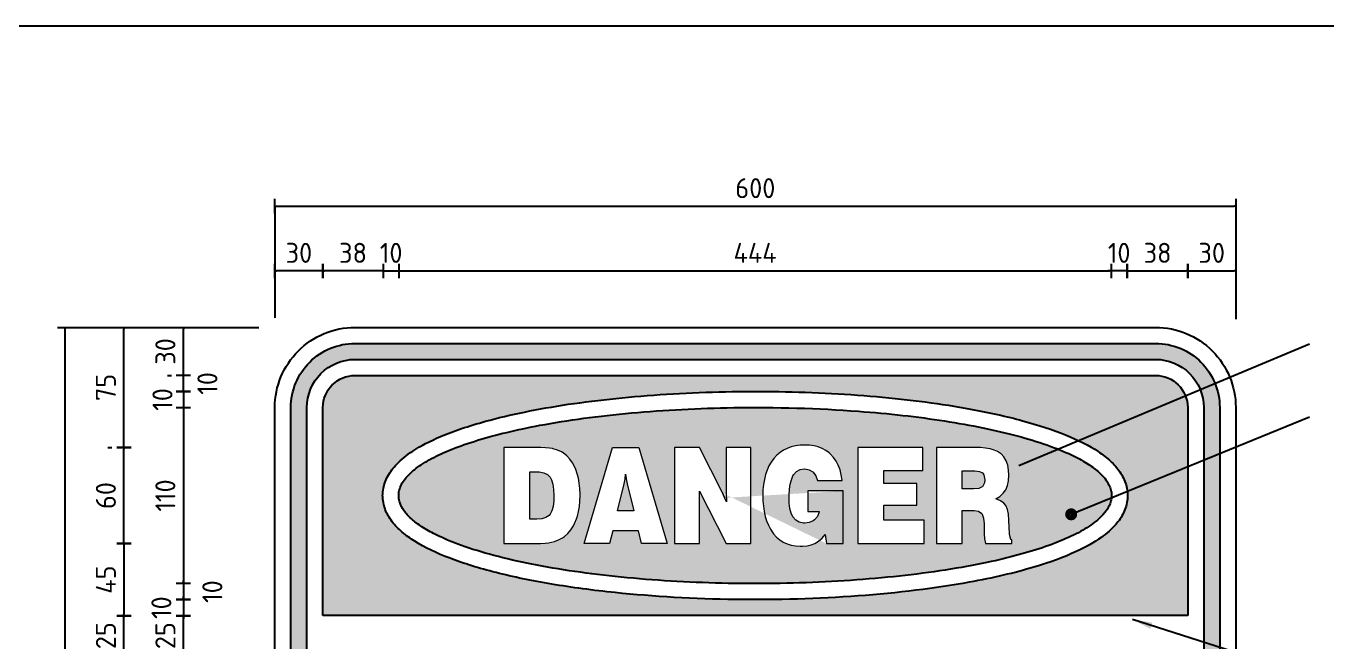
# Model space of a CAD drawing. Extents: x 0 to 1002, y -1330 to 297.
# Drawn here: x 103 to 265.5, y 215.6 to 292.5 of the extents above; entities that cross this region are included whole.
import ezdxf
from ezdxf.enums import TextEntityAlignment as Align

# ---------------------------------------------------------------- set-up
doc = ezdxf.new("R2010")
doc.units = 0
doc.header["$LTSCALE"] = 12
doc.header["$MEASUREMENT"] = 0
doc.header["$PDSIZE"] = 4
doc.layers.get('0').update_dxf_attribs({"linetype": 'CONTINUOUS'})
doc.layers.get('DEFPOINTS').update_dxf_attribs({"linetype": 'CONTINUOUS'})
for name, color, linetype in [('L25', 1, 'CONTINUOUS'), ('L35', 3, 'CONTINUOUS'), ('RED', 10, 'CONTINUOUS'), ('T25', 1, 'CONTINUOUS'), ('TBLK18', 4, 'CONTINUOUS'), ('TBLK25', 1, 'CONTINUOUS'), ('TBLK35', 3, 'CONTINUOUS'), ('TBLK50', 7, 'CONTINUOUS')]:
    doc.layers.add(name, color=color, linetype=linetype)
doc.styles.add('ISO', font='iso3098b.shx')
doc.dimstyles.new('SIGNSDIM', dxfattribs={"dimtxt": 2.5, "dimasz": 0.2, "dimexe": 1.5, "dimexo": 2, "dimgap": 1, "dimtad": 1, "dimdec": 4, "dimlfac": 5, "dimrnd": 1, "dimdsep": 46, "dimtxsty": 'ISO', "dimblk": 'SGNDIM', "dimcen": 2.5, "dimse2": 1, "dimadec": 0, "dimazin": 0, "dimtfac": 1, "dimtdec": 4, "dimtix": 1, "dimtmove": 0, "dimatfit": 3, "dimldrblk": 'SGNDIM', "dimfxl": 1, "dimtolj": 1, "dimtzin": 0, "dimarcsym": 0})

# ---------------------------------------------------------------- blocks, each defined once
blk = doc.blocks.new('SGNDIM')
for p, q in [((0, 0), (-1, 0)), ((0, 4.5), (0, -4.5))]:
    blk.add_line(p, q)
blk = doc.blocks.new('*D9')
at = {"layer": 'DEFPOINTS', "color": 0}
for p in [(232.19, 219.55), (254.12, 219.55), (254.12, 130.18)]:
    blk.add_point(p, dxfattribs=at)
at = {"layer": 'T25', "color": 0, "lineweight": -2}
blk.add_line((232.39, 130.18), (253.92, 130.18), dxfattribs=at)
at = {"layer": 'T25', "color": 0, "lineweight": -2, "xscale": 0.2, "yscale": 0.2, "zscale": 0.2, "rotation": 180}
blk.add_blockref('SGNDIM', (232.19, 130.18), dxfattribs=at)
at = {"layer": 'T25', "color": 0, "lineweight": -2, "xscale": 0.2, "yscale": 0.2, "zscale": 0.2}
blk.add_blockref('SGNDIM', (254.12, 130.18), dxfattribs=at)
at = {"layer": 'T25', "color": 0, "insert": (243.15, 132.43), "char_height": 2.5, "attachment_point": 5, "style": 'ISO'}
blk.add_mtext('\\A1;{\\Fiso|c0;110}', dxfattribs=at)
blk = doc.blocks.new('*D8')
at = {"layer": 'DEFPOINTS', "color": 0}
for p in [(134.12, 219.67), (156.08, 219.67), (156.08, 130.18)]:
    blk.add_point(p, dxfattribs=at)
at = {"layer": 'T25', "color": 0, "lineweight": -2}
blk.add_line((134.32, 130.18), (155.88, 130.18), dxfattribs=at)
at = {"layer": 'T25', "color": 0, "lineweight": -2, "xscale": 0.2, "yscale": 0.2, "zscale": 0.2, "rotation": 180}
blk.add_blockref('SGNDIM', (134.12, 130.18), dxfattribs=at)
at = {"layer": 'T25', "color": 0, "lineweight": -2, "xscale": 0.2, "yscale": 0.2, "zscale": 0.2}
blk.add_blockref('SGNDIM', (156.08, 130.18), dxfattribs=at)
at = {"layer": 'T25', "color": 0, "insert": (145.1, 132.43), "char_height": 2.5, "attachment_point": 5, "style": 'ISO'}
blk.add_mtext('\\A1;{\\Fiso|c0;110}', dxfattribs=at)
blk = doc.blocks.new('*D5')
at = {"layer": 'DEFPOINTS', "color": 0}
for p in [(179.87, 254.86), (107.87, 164.86), (179.87, 164.86)]:
    blk.add_point(p, dxfattribs=at)
at = {"layer": 'T25', "color": 0, "lineweight": -2}
blk.add_line((107.87, 254.66), (107.87, 165.06), dxfattribs=at)
at = {"layer": 'T25', "color": 0, "lineweight": -2, "xscale": 0.2, "yscale": 0.2, "zscale": 0.2}
for p, rotation in [((107.87, 254.86), 90), ((107.87, 164.86), 270)]:
    blk.add_blockref('SGNDIM', p, dxfattribs=dict(at, rotation=rotation))
at = {"layer": 'T25', "color": 0, "insert": (105.62, 209.86), "char_height": 2.5, "attachment_point": 5, "rotation": 90, "style": 'ISO'}
blk.add_mtext('\\A1;450', dxfattribs=at)
blk = doc.blocks.new('*D10')
at = {"layer": 'DEFPOINTS', "color": 0}
for p in [(254.12, 270), (134.12, 244), (254.12, 244)]:
    blk.add_point(p, dxfattribs=at)
at = {"layer": 'T25', "color": 0, "lineweight": -2}
blk.add_line((134.32, 270), (253.92, 270), dxfattribs=at)
at = {"layer": 'T25', "color": 0, "lineweight": -2, "xscale": 0.2, "yscale": 0.2, "zscale": 0.2, "rotation": 180}
blk.add_blockref('SGNDIM', (134.12, 270), dxfattribs=at)
at = {"layer": 'T25', "color": 0, "lineweight": -2, "xscale": 0.2, "yscale": 0.2, "zscale": 0.2}
blk.add_blockref('SGNDIM', (254.12, 270), dxfattribs=at)
at = {"layer": 'T25', "color": 0, "insert": (194.12, 272.25), "char_height": 2.5, "attachment_point": 5, "style": 'ISO'}
blk.add_mtext('\\A1;600', dxfattribs=at)
blk = doc.blocks.new('*D11')
at = {"layer": 'DEFPOINTS', "color": 0}
for p in [(131.75, 244.87), (122.69, 222.86), (131.75, 222.86)]:
    blk.add_point(p, dxfattribs=at)
at = {"layer": 'L25', "color": 0, "lineweight": -2}
blk.add_line((122.69, 244.67), (122.69, 223.06), dxfattribs=at)
at = {"layer": 'L25', "color": 0, "lineweight": -2, "xscale": 0.2, "yscale": 0.2, "zscale": 0.2}
for p, rotation in [((122.69, 244.87), 90), ((122.69, 222.86), 270)]:
    blk.add_blockref('SGNDIM', p, dxfattribs=dict(at, rotation=rotation))
at = {"layer": 'L25', "color": 0, "insert": (120.44, 233.87), "char_height": 2.5, "attachment_point": 5, "rotation": 90, "style": 'ISO'}
blk.add_mtext('\\A1;110', dxfattribs=at)
blk = doc.blocks.new('*D14')
at = {"layer": 'DEFPOINTS', "color": 0}
for p in [(115.26, 218.86), (142.32, 218.86), (142.32, 213.86)]:
    blk.add_point(p, dxfattribs=at)
at = {"layer": 'L25', "color": 0, "lineweight": -2}
blk.add_line((115.26, 214.06), (115.26, 218.66), dxfattribs=at)
at = {"layer": 'L25', "color": 0, "lineweight": -2, "xscale": 0.2, "yscale": 0.2, "zscale": 0.2}
for p, rotation in [((115.26, 218.86), 90), ((115.26, 213.86), 270)]:
    blk.add_blockref('SGNDIM', p, dxfattribs=dict(at, rotation=rotation))
at = {"layer": 'L25', "color": 0, "insert": (113.01, 216.36), "char_height": 2.5, "attachment_point": 5, "rotation": 90, "style": 'ISO'}
blk.add_mtext('\\A1;25', dxfattribs=at)
blk = doc.blocks.new('*D15')
at = {"layer": 'DEFPOINTS', "color": 0}
for p in [(115.26, 239.86), (152.11, 239.86), (147.18, 227.86)]:
    blk.add_point(p, dxfattribs=at)
at = {"layer": 'L25', "color": 0, "lineweight": -2}
blk.add_line((115.26, 228.06), (115.26, 239.66), dxfattribs=at)
at = {"layer": 'L25', "color": 0, "lineweight": -2, "xscale": 0.2, "yscale": 0.2, "zscale": 0.2}
for p, rotation in [((115.26, 239.86), 90), ((115.26, 227.86), 270)]:
    blk.add_blockref('SGNDIM', p, dxfattribs=dict(at, rotation=rotation))
at = {"layer": 'L25', "color": 0, "insert": (113.01, 233.86), "char_height": 2.5, "attachment_point": 5, "rotation": 90, "style": 'ISO'}
blk.add_mtext('\\A1;60', dxfattribs=at)
blk = doc.blocks.new('*D16')
at = {"layer": 'DEFPOINTS', "color": 0}
for p in [(115.26, 254.86), (115.26, 254.86), (115.26, 239.86)]:
    blk.add_point(p, dxfattribs=at)
at = {"layer": 'L25', "color": 0, "lineweight": -2}
for p, q in [((115.26, 240.06), (115.26, 254.66)), ((113.26, 239.86), (113.76, 239.86))]:
    blk.add_line(p, q, dxfattribs=at)
at = {"layer": 'L25', "color": 0, "lineweight": -2, "xscale": 0.2, "yscale": 0.2, "zscale": 0.2}
for p, rotation in [((115.26, 254.86), 90), ((115.26, 239.86), 270)]:
    blk.add_blockref('SGNDIM', p, dxfattribs=dict(at, rotation=rotation))
at = {"layer": 'L25', "color": 0, "insert": (113.01, 247.36), "char_height": 2.5, "attachment_point": 5, "rotation": 90, "style": 'ISO'}
blk.add_mtext('\\A1;75', dxfattribs=at)
blk = doc.blocks.new('*D17')
at = {"layer": 'DEFPOINTS', "color": 0}
for p in [(152.11, 227.86), (115.26, 218.86), (152.11, 218.86)]:
    blk.add_point(p, dxfattribs=at)
at = {"layer": 'L25', "color": 0, "lineweight": -2}
blk.add_line((115.26, 227.66), (115.26, 219.06), dxfattribs=at)
at = {"layer": 'L25', "color": 0, "lineweight": -2, "xscale": 0.2, "yscale": 0.2, "zscale": 0.2}
for p, rotation in [((115.26, 227.86), 90), ((115.26, 218.86), 270)]:
    blk.add_blockref('SGNDIM', p, dxfattribs=dict(at, rotation=rotation))
at = {"layer": 'L25', "color": 0, "insert": (113.01, 223.36), "char_height": 2.5, "attachment_point": 5, "rotation": 90, "style": 'ISO'}
blk.add_mtext('\\A1;45', dxfattribs=at)
blk = doc.blocks.new('*D18')
at = {"layer": 'DEFPOINTS', "color": 0}
for p in [(149.65, 261.92), (147.63, 233.16), (149.65, 233.25)]:
    blk.add_point(p, dxfattribs=at)
at = {"layer": 'L25', "color": 0, "lineweight": -2}
for p, q in [((147.43, 261.92), (147.23, 261.92)), ((147.63, 261.92), (149.65, 261.92)), ((149.85, 261.92), (150.05, 261.92))]:
    blk.add_line(p, q, dxfattribs=at)
at = {"layer": 'L25', "color": 0, "lineweight": -2, "xscale": 0.2, "yscale": 0.2, "zscale": 0.2}
blk.add_blockref('SGNDIM', (147.63, 261.92), dxfattribs=at)
at = {"layer": 'L25', "color": 0, "lineweight": -2, "xscale": 0.2, "yscale": 0.2, "zscale": 0.2, "rotation": 180}
blk.add_blockref('SGNDIM', (149.65, 261.92), dxfattribs=at)
at = {"layer": 'L25', "color": 0, "insert": (148.64, 264.17), "char_height": 2.5, "attachment_point": 5, "style": 'ISO'}
blk.add_mtext('\\A1;10', dxfattribs=at)
blk = doc.blocks.new('*D19')
at = {"layer": 'DEFPOINTS', "color": 0}
for p in [(238.54, 261.92), (238.54, 233.25), (240.57, 233.25)]:
    blk.add_point(p, dxfattribs=at)
at = {"layer": 'L25', "color": 0, "lineweight": -2}
for p, q in [((238.34, 261.92), (238.14, 261.92)), ((240.57, 261.92), (238.54, 261.92)), ((240.77, 261.92), (240.97, 261.92))]:
    blk.add_line(p, q, dxfattribs=at)
at = {"layer": 'L25', "color": 0, "lineweight": -2, "xscale": 0.2, "yscale": 0.2, "zscale": 0.2}
blk.add_blockref('SGNDIM', (238.54, 261.92), dxfattribs=at)
at = {"layer": 'L25', "color": 0, "lineweight": -2, "xscale": 0.2, "yscale": 0.2, "zscale": 0.2, "rotation": 180}
blk.add_blockref('SGNDIM', (240.57, 261.92), dxfattribs=at)
at = {"layer": 'L25', "color": 0, "insert": (239.56, 264.17), "char_height": 2.5, "attachment_point": 5, "style": 'ISO'}
blk.add_mtext('\\A1;10', dxfattribs=at)
blk = doc.blocks.new('*D20')
at = {"layer": 'DEFPOINTS', "color": 0}
for p in [(238.54, 261.92), (149.65, 233.25), (238.54, 233.25)]:
    blk.add_point(p, dxfattribs=at)
at = {"layer": 'L25', "color": 0, "lineweight": -2}
blk.add_line((149.85, 261.92), (238.34, 261.92), dxfattribs=at)
at = {"layer": 'L25', "color": 0, "lineweight": -2, "xscale": 0.2, "yscale": 0.2, "zscale": 0.2, "rotation": 180}
blk.add_blockref('SGNDIM', (149.65, 261.92), dxfattribs=at)
at = {"layer": 'L25', "color": 0, "lineweight": -2, "xscale": 0.2, "yscale": 0.2, "zscale": 0.2}
blk.add_blockref('SGNDIM', (238.54, 261.92), dxfattribs=at)
at = {"layer": 'L25', "color": 0, "insert": (194.09, 264.17), "char_height": 2.5, "attachment_point": 5, "style": 'ISO'}
blk.add_mtext('\\A1;444', dxfattribs=at)
blk = doc.blocks.new('A25')
at = {"color": 1, "linetype": 'ByBlock'}
blk.add_solid([(2.5, 0.42), (2.5, -0.42), (0, 0)], dxfattribs=at)
blk = doc.blocks.new('*D24')
at = {"layer": 'DEFPOINTS', "color": 0}
for p in [(122.69, 254.86), (122.69, 254.86), (122.69, 248.86)]:
    blk.add_point(p, dxfattribs=at)
at = {"layer": 'L25', "color": 0, "lineweight": -2}
for p, q in [((122.69, 249.06), (122.69, 254.66)), ((120.69, 248.86), (121.19, 248.86))]:
    blk.add_line(p, q, dxfattribs=at)
at = {"layer": 'L25', "color": 0, "lineweight": -2, "xscale": 0.2, "yscale": 0.2, "zscale": 0.2}
for p, rotation in [((122.69, 254.86), 90), ((122.69, 248.86), 270)]:
    blk.add_blockref('SGNDIM', p, dxfattribs=dict(at, rotation=rotation))
at = {"layer": 'L25', "color": 0, "insert": (120.44, 251.86), "char_height": 2.5, "attachment_point": 5, "rotation": 90, "style": 'ISO'}
blk.add_mtext('\\A1;30', dxfattribs=at)
blk = doc.blocks.new('*D25')
at = {"layer": 'DEFPOINTS', "color": 0}
for p in [(248.12, 261.92), (240.61, 233.86), (248.12, 233.86)]:
    blk.add_point(p, dxfattribs=at)
at = {"layer": 'L25', "color": 0, "lineweight": -2}
blk.add_line((240.81, 261.92), (247.92, 261.92), dxfattribs=at)
at = {"layer": 'L25', "color": 0, "lineweight": -2, "xscale": 0.2, "yscale": 0.2, "zscale": 0.2, "rotation": 180}
blk.add_blockref('SGNDIM', (240.61, 261.92), dxfattribs=at)
at = {"layer": 'L25', "color": 0, "lineweight": -2, "xscale": 0.2, "yscale": 0.2, "zscale": 0.2}
blk.add_blockref('SGNDIM', (248.12, 261.92), dxfattribs=at)
at = {"layer": 'L25', "color": 0, "insert": (244.36, 264.17), "char_height": 2.5, "attachment_point": 5, "style": 'ISO'}
blk.add_mtext('\\A1;38', dxfattribs=at)
blk = doc.blocks.new('*D26')
at = {"layer": 'DEFPOINTS', "color": 0}
for p in [(248.12, 261.92), (254.12, 261.92), (254.12, 261.92)]:
    blk.add_point(p, dxfattribs=at)
at = {"layer": 'L25', "color": 0, "lineweight": -2}
blk.add_line((248.32, 261.92), (253.92, 261.92), dxfattribs=at)
at = {"layer": 'L25', "color": 0, "lineweight": -2, "xscale": 0.2, "yscale": 0.2, "zscale": 0.2, "rotation": 180}
blk.add_blockref('SGNDIM', (248.12, 261.92), dxfattribs=at)
at = {"layer": 'L25', "color": 0, "lineweight": -2, "xscale": 0.2, "yscale": 0.2, "zscale": 0.2}
blk.add_blockref('SGNDIM', (254.12, 261.92), dxfattribs=at)
at = {"layer": 'L25', "color": 0, "insert": (251.12, 264.17), "char_height": 2.5, "attachment_point": 5, "style": 'ISO'}
blk.add_mtext('\\A1;30', dxfattribs=at)
blk = doc.blocks.new('*D27')
at = {"layer": 'DEFPOINTS', "color": 0}
for p in [(140.12, 261.92), (140.12, 261.92), (147.63, 261.92)]:
    blk.add_point(p, dxfattribs=at)
at = {"layer": 'L25', "color": 0, "lineweight": -2}
blk.add_line((147.43, 261.92), (140.32, 261.92), dxfattribs=at)
at = {"layer": 'L25', "color": 0, "lineweight": -2, "xscale": 0.2, "yscale": 0.2, "zscale": 0.2, "rotation": 180}
blk.add_blockref('SGNDIM', (140.12, 261.92), dxfattribs=at)
at = {"layer": 'L25', "color": 0, "lineweight": -2, "xscale": 0.2, "yscale": 0.2, "zscale": 0.2}
blk.add_blockref('SGNDIM', (147.63, 261.92), dxfattribs=at)
at = {"layer": 'L25', "color": 0, "insert": (143.88, 264.17), "char_height": 2.5, "attachment_point": 5, "style": 'ISO'}
blk.add_mtext('\\A1;38', dxfattribs=at)
blk = doc.blocks.new('*D28')
at = {"layer": 'DEFPOINTS', "color": 0}
for p in [(134.12, 261.92), (134.12, 261.92), (140.12, 261.92)]:
    blk.add_point(p, dxfattribs=at)
at = {"layer": 'L25', "color": 0, "lineweight": -2}
blk.add_line((139.92, 261.92), (134.32, 261.92), dxfattribs=at)
at = {"layer": 'L25', "color": 0, "lineweight": -2, "xscale": 0.2, "yscale": 0.2, "zscale": 0.2, "rotation": 180}
blk.add_blockref('SGNDIM', (134.12, 261.92), dxfattribs=at)
at = {"layer": 'L25', "color": 0, "lineweight": -2, "xscale": 0.2, "yscale": 0.2, "zscale": 0.2}
blk.add_blockref('SGNDIM', (140.12, 261.92), dxfattribs=at)
at = {"layer": 'L25', "color": 0, "insert": (137.12, 264.17), "char_height": 2.5, "attachment_point": 5, "style": 'ISO'}
blk.add_mtext('\\A1;30', dxfattribs=at)
blk = doc.blocks.new('*D62')
at = {"layer": 'DEFPOINTS', "color": 0}
for p in [(122.69, 218.86), (149.76, 218.86), (149.76, 213.86)]:
    blk.add_point(p, dxfattribs=at)
at = {"layer": 'L25', "color": 0, "lineweight": -2}
blk.add_line((122.69, 214.06), (122.69, 218.66), dxfattribs=at)
at = {"layer": 'L25', "color": 0, "lineweight": -2, "xscale": 0.2, "yscale": 0.2, "zscale": 0.2}
for p, rotation in [((122.69, 218.86), 90), ((122.69, 213.86), 270)]:
    blk.add_blockref('SGNDIM', p, dxfattribs=dict(at, rotation=rotation))
at = {"layer": 'L25', "color": 0, "insert": (120.44, 216.36), "char_height": 2.5, "attachment_point": 5, "rotation": 90, "style": 'ISO'}
blk.add_mtext('\\A1;25', dxfattribs=at)
blk = doc.blocks.new('*D69')
at = {"layer": 'DEFPOINTS', "color": 0}
for p in [(232.19, 227.29), (254.12, 227.29), (254.12, 137.91)]:
    blk.add_point(p, dxfattribs=at)
at = {"layer": 'T25', "color": 0, "lineweight": -2}
blk.add_line((232.39, 137.91), (253.92, 137.91), dxfattribs=at)
at = {"layer": 'T25', "color": 0, "lineweight": -2, "xscale": 0.2, "yscale": 0.2, "zscale": 0.2, "rotation": 180}
blk.add_blockref('SGNDIM', (232.19, 137.91), dxfattribs=at)
at = {"layer": 'T25', "color": 0, "lineweight": -2, "xscale": 0.2, "yscale": 0.2, "zscale": 0.2}
blk.add_blockref('SGNDIM', (254.12, 137.91), dxfattribs=at)
at = {"layer": 'T25', "color": 0, "insert": (243.15, 140.17), "char_height": 2.5, "attachment_point": 5, "style": 'ISO'}
blk.add_mtext('\\A1;{\\Fiso|c0;110}', dxfattribs=at)
blk = doc.blocks.new('A3BBLK')
at = {"layer": 'TBLK50'}
blk.add_line((415.5, 292.5), (13, 292.5), dxfattribs=at)
blk = doc.blocks.new('title block')
blk.add_blockref('A3BBLK', (0, 0))
at = {"layer": 'TBLK18', "style": 'ISO'}
blk.add_attdef('MR_DIRECTORATE', text='', height=1.5, dxfattribs=at).set_placement((381.5, 67.12), align=Align.CENTER)
for tag, p in [('STREET_NAME', (355.51, 61.1)), ('SUBURB_POSTCODE', (388.49, 61.1)), ('TELEPHONE_NO.', (368.31, 58.84)), ('FAX_NO.', (393.56, 58.84))]:
    blk.add_attdef(tag, p, '', height=1.5, dxfattribs=at)
at = {"layer": 'TBLK25', "style": 'ISO'}
for tag, height, p in [('MR_BRANCH', 2, (381.5, 64.2)), ('ROAD_SECTION', 1.75, (384.5, 29.16)), ('SLK', 1.75, (384.5, 26.11)), ('CHAINAGE', 1.75, (384.5, 19.21))]:
    blk.add_attdef(tag, text='', height=height, dxfattribs=at).set_placement(p, align=Align.CENTER)
for tag, p, height in [('FILE_NUMBER', (371.77, 53.24), 2.5), ('DESIGNED_/_DRAWN', (371.77, 48.49), 2), ('VERIFIED', (371.77, 43.49), 2), ('APPROVED', (371.77, 38.49), 2), ('LOCAL_AUTHORITY', (370.48, 16.73), 1.25)]:
    blk.add_attdef(tag, p, '', height=height, dxfattribs=at)
at = {"layer": 'TBLK35', "style": 'ISO', "width": 0.9}
for tag, p in [('ROAD_PROJECT&NUMBER', (384.5, 32.23)), ('DRAWING_DESCRIPTION', (384.5, 22.29))]:
    blk.add_attdef(tag, text='', height=2.5, dxfattribs=at).set_placement(p, align=Align.CENTER)
at = {"layer": 'TBLK50', "style": 'ISO'}
blk.add_attdef('DRG_NUMBER', (356.8, 6.02), '', height=5, dxfattribs=at)

msp = doc.modelspace()

# ---------------------------------------------------------------- hatches: boundary and pattern name
at = {"layer": 'L25'}
h = msp.add_hatch(color=256, dxfattribs=at)
edge = h.paths.add_edge_path()
edge.add_line((144.119339, 252.862296), (244.119339, 252.862296))
edge.add_arc((244.119339, 244.862296), 8, 0, 90, ccw=False)
edge.add_line((252.119339, 244.862296), (252.119339, 174.862296))
edge.add_arc((244.119339, 174.862296), 8, 270, 360, ccw=False)
edge.add_line((244.119339, 166.862296), (144.119339, 166.862296))
edge.add_arc((144.119339, 174.862296), 8, 180, 270, ccw=False)
edge.add_line((136.119339, 174.862296), (136.119339, 244.862296))
edge.add_arc((144.119339, 244.862296), 8, 90, 180, ccw=False)
edge = h.paths.add_edge_path(flags=16)
edge.add_line((144.119339, 250.862296), (244.119339, 250.862296))
edge.add_arc((244.119339, 244.862296), 6, 0, 90, ccw=False)
edge.add_line((250.119339, 244.862296), (250.119339, 174.862296))
edge.add_arc((244.119339, 174.862296), 6, 270, 360, ccw=False)
edge.add_line((244.119339, 168.862296), (144.119339, 168.862296))
edge.add_arc((144.119339, 174.862296), 6, 180, 270, ccw=False)
edge.add_line((138.119339, 174.862296), (138.119339, 244.862296))
edge.add_arc((144.119339, 244.862296), 6, 90, 180, ccw=False)
h = msp.add_hatch(color=256, dxfattribs=at)
edge = h.paths.add_edge_path(flags=16)
edge.add_spline(control_points=[(147.578689, 233.862296), (147.578689, 233.26687), (147.694927, 232.67433), (148.112279, 231.57519), (148.409616, 231.067582), (149.126454, 230.13196), (149.546392, 229.701924), (150.491244, 228.891999), (151.016859, 228.511893), (152.826118, 227.373483), (154.295608, 226.672351), (157.693123, 225.373498), (159.621118, 224.778211), (163.882126, 223.699776), (166.21475, 223.21719), (171.20356, 222.377849), (173.859491, 222.021251), (181.398395, 221.237657), (186.503565, 220.947686), (196.810878, 220.809551), (202.010291, 220.961465), (211.915658, 221.691349), (216.618735, 222.268782), (223.780531, 223.569395), (226.49341, 224.199328), (230.890907, 225.505538), (232.670996, 226.156586), (235.388687, 227.414654), (236.426714, 227.996461), (238.011034, 229.126184), (238.6169, 229.653043), (239.51963, 230.690554), (239.855713, 231.180115), (240.365139, 232.24846), (240.535771, 232.829603), (240.646161, 234.026042), (240.583538, 234.635998), (240.250762, 235.780948), (239.985163, 236.315073), (239.319727, 237.295373), (238.92007, 237.744142), (238.012282, 238.58507), (237.5033, 238.977706), (235.797853, 240.113917), (234.433476, 240.802325), (231.275377, 242.082216), (229.481442, 242.67127), (225.507061, 243.747044), (223.326956, 244.233175), (217.394311, 245.321316), (213.424697, 245.844776), (205.054583, 246.583255), (200.655463, 246.797956), (191.795303, 246.901703), (187.335541, 246.790718), (178.729004, 246.251671), (174.583549, 245.823804), (166.948058, 244.682985), (163.459709, 243.970933), (158.324852, 242.557026), (156.440172, 241.918615), (153.48635, 240.660203), (152.329226, 240.062029), (150.567919, 238.905885), (149.896334, 238.369842), (148.891001, 237.319278), (148.51433, 236.826518), (147.925228, 235.744643), (147.714962, 235.152204), (147.59483, 234.311597), (147.578689, 234.08696), (147.578689, 233.862296)], knot_values=[0, 0, 0, 0, 0.0935525065, 0.0935525065, 0.187105013, 0.187105013, 0.2806575195, 0.2806575195, 0.3742100261, 0.3742100261, 0.5738141623, 0.5738141623, 0.7734182986, 0.7734182986, 0.9730224349, 0.9730224349, 1.1726265712, 1.1726265712, 1.5166138142, 1.5166138142, 1.8606010572, 1.8606010572, 2.2045883002, 2.2045883002, 2.4477049338, 2.4477049338, 2.6512790702, 2.6512790702, 2.8080089547, 2.8080089547, 2.9298154282, 2.9298154282, 3.0243065491, 3.0243065491, 3.1187976701, 3.1187976701, 3.213288791, 3.213288791, 3.3077799119, 3.3077799119, 3.4022710328, 3.4022710328, 3.4967621537, 3.4967621537, 3.6891260122, 3.6891260122, 3.8814898707, 3.8814898707, 4.0738537292, 4.0738537292, 4.3694455199, 4.3694455199, 4.6650373107, 4.6650373107, 4.9606291014, 4.9606291014, 5.2562208922, 5.2562208922, 5.551812683, 5.551812683, 5.7575930322, 5.7575930322, 5.9231511398, 5.9231511398, 6.0509879197, 6.0509879197, 6.1494371894, 6.1494371894, 6.2478864592, 6.2478864592, 6.2831853072, 6.2831853072, 6.2831853072, 6.2831853072], degree=3, periodic=0)
edge = h.paths.add_edge_path()
edge.add_line((140.119339, 218.862296), (140.119339, 244.862296))
edge.add_arc((144.119339, 244.862296), 4, 90, 180, ccw=False)
edge.add_line((144.119339, 248.862296), (244.119339, 248.862296))
edge.add_arc((244.119339, 244.862296), 4, 0, 90, ccw=False)
edge.add_line((248.119339, 244.862296), (248.119339, 218.862296))
edge.add_line((248.119339, 218.862296), (140.119339, 218.862296))
at = {"layer": 'RED'}
h = msp.add_hatch(color=256, dxfattribs=at)
edge = h.paths.add_edge_path()
edge.add_spline(control_points=[(149.578689, 233.862296), (149.578689, 233.620338), (149.613407, 233.366606), (149.721782, 232.968928), (149.773664, 232.823238), (149.903348, 232.52784), (149.980194, 232.380666), (150.278812, 231.887867), (150.555408, 231.543875), (151.237965, 230.866577), (151.646208, 230.530361), (152.587429, 229.871597), (153.123394, 229.546446), (154.314433, 228.912108), (154.970602, 228.602591), (157.872054, 227.38008), (160.606595, 226.536501), (166.940625, 225.080514), (170.539247, 224.467555), (178.298591, 223.522705), (182.459087, 223.19159), (190.989757, 222.837191), (195.359205, 222.815305), (203.942377, 223.082035), (208.153539, 223.370777), (216.063299, 224.236043), (219.762519, 224.811631), (225.801703, 226.089387), (228.26751, 226.75599), (232.470569, 228.215637), (234.210366, 229.009323), (236.858391, 230.678022), (237.769318, 231.551777), (238.341611, 232.637895), (238.423047, 232.834057), (238.544922, 233.23318), (238.584266, 233.434485), (238.617476, 233.821137), (238.612619, 234.023685), (238.557375, 234.44127), (238.504861, 234.650957), (238.347377, 235.076372), (238.243109, 235.289508), (237.834516, 235.959904), (237.437916, 236.413194), (236.516147, 237.217932), (236.032059, 237.570536), (234.919871, 238.264205), (234.294194, 238.603107), (231.782944, 239.796853), (229.495571, 240.602474), (224.148184, 242.035486), (221.087388, 242.663629), (214.403376, 243.69905), (210.782958, 244.1067), (201.974103, 244.76607), (196.668583, 244.920543), (187.063724, 244.777268), (182.749053, 244.553473), (174.566654, 243.80568), (170.699294, 243.282518), (164.323125, 242.089391), (161.692675, 241.458364), (157.13326, 240.058583), (155.200813, 239.288642), (152.933538, 238.074846), (152.283344, 237.663532), (151.327913, 236.933947), (150.975567, 236.616002), (150.472792, 236.06822), (150.295534, 235.842286), (149.826742, 235.123673), (149.640235, 234.626074), (149.583017, 234.03901), (149.578689, 233.948614), (149.578689, 233.862296)], knot_values=[0, 0, 0, 0, 0.0675424023, 0.0675424023, 0.1080912279, 0.1080912279, 0.1486400536, 0.1486400536, 0.2439824476, 0.2439824476, 0.3393248415, 0.3393248415, 0.4346672354, 0.4346672354, 0.5300096294, 0.5300096294, 0.8214909219, 0.8214909219, 1.1129722145, 1.1129722145, 1.4044535071, 1.4044535071, 1.6959347997, 1.6959347997, 1.9874160923, 1.9874160923, 2.2788973848, 2.2788973848, 2.523280664, 2.523280664, 2.7676639432, 2.7676639432, 3.0120472224, 3.0120472224, 3.0661812747, 3.0661812747, 3.120315327, 3.120315327, 3.1744493794, 3.1744493794, 3.2327914822, 3.2327914822, 3.2911335851, 3.2911335851, 3.4175149629, 3.4175149629, 3.5190897391, 3.5190897391, 3.6206645153, 3.6206645153, 3.8864682959, 3.8864682959, 4.1522720766, 4.1522720766, 4.4180758572, 4.4180758572, 4.7725617697, 4.7725617697, 5.0665266978, 5.0665266978, 5.3604916259, 5.3604916259, 5.6055964825, 5.6055964825, 5.8507013391, 5.8507013391, 5.9704273826, 5.9704273826, 6.0602474994, 6.0602474994, 6.1232420928, 6.1232420928, 6.2590897383, 6.2590897383, 6.2831853072, 6.2831853072, 6.2831853072, 6.2831853072], degree=3, periodic=0)
h.paths.add_polyline_path([(169.412179, 239.544428), (168.868628, 239.706025), (168.809865, 239.720715), (168.405874, 239.779478), (167.906394, 239.82355), (167.311425, 239.852931), (166.620967, 239.860276), (162.69858, 239.860276), (162.69858, 227.865409), (166.018653, 227.865409), (166.672384, 227.865409), (167.30408, 227.887445), (167.854977, 227.924171), (168.30304, 227.968243), (168.670305, 228.027005), (169.037569, 228.122494), (169.559085, 228.320817), (170.021839, 228.577902), (170.271579, 228.761535), (170.697606, 229.136145), (171.064871, 229.576863), (171.395409, 230.076343), (171.667185, 230.64193), (171.703912, 230.737419), (171.894889, 231.280971), (172.041795, 231.868595), (172.144629, 232.4856), (172.210737, 233.146676), (172.232773, 233.851824), (172.225428, 234.042802), (172.203392, 234.740605), (172.129939, 235.401682), (172.027105, 236.018687), (171.880199, 236.59162), (171.703912, 237.127826), (171.586387, 237.392257), (171.29992, 237.928463), (170.954691, 238.405908), (170.565391, 238.824589), (170.124673, 239.177164), (169.904314, 239.309379)], flags=16)
h.paths.add_polyline_path([(165.9452, 230.899016), (165.9452, 236.826669), (166.856017, 236.826669), (167.127793, 236.811978), (167.700726, 236.709144), (168.156134, 236.488785), (168.494018, 236.150902), (168.67765, 235.820364), (168.839246, 235.291502), (168.934735, 234.637771), (168.971462, 233.851824), (168.949426, 233.190748), (168.868628, 232.507635), (168.714376, 231.964084), (168.501363, 231.552747), (168.361802, 231.383805), (167.972502, 231.119375), (167.458331, 230.957778), (166.81929, 230.899016)], flags=0)
h.paths.add_polyline_path([(221.328726, 236.951539), (221.519704, 236.951539), (222.122018, 236.878086), (222.496628, 236.701799), (222.66557, 236.46675), (222.77575, 235.820364), (222.739023, 235.431063), (222.489283, 234.960964), (222.467247, 234.938928), (222.048565, 234.762641), (221.409525, 234.703879), (219.93312, 234.703879), (219.93312, 236.951539)], flags=0)
h.paths.add_polyline_path([(222.885929, 227.865409), (226.14724, 227.865409), (226.14724, 228.313472), (226.015025, 228.379579), (225.860774, 228.996584), (225.853428, 229.099418), (225.794666, 230.774146), (225.794666, 230.788836), (225.735904, 231.530711), (225.603688, 232.133025), (225.390675, 232.603124), (225.155625, 232.896936), (224.722253, 233.220129), (224.156665, 233.433143), (224.66349, 233.756336), (225.082172, 234.145636), (225.390675, 234.593699), (225.611034, 235.10787), (225.735904, 235.717529), (225.779975, 236.407987), (225.750594, 237.024992), (225.640415, 237.664033), (225.449437, 238.21493), (225.170316, 238.677683), (224.817742, 239.059639), (224.722253, 239.125746), (224.362333, 239.353451), (223.936306, 239.537083), (223.444171, 239.676644), (222.885929, 239.779478), (222.261579, 239.845585), (221.571121, 239.860276), (216.730572, 239.860276), (216.730572, 227.865409), (219.93312, 227.865409), (219.93312, 232.00081), (221.314036, 232.00081), (221.438906, 232.00081), (222.011839, 231.890631), (222.393794, 231.6262), (222.445211, 231.552747), (222.636189, 231.045922), (222.694951, 230.318737), (222.694951, 229.121454), (222.694951, 229.099418), (222.746368, 228.460378)], flags=16)
h.paths.add_polyline_path([(215.026463, 239.860276), (206.939293, 239.860276), (206.939293, 227.865409), (215.224786, 227.865409), (215.224786, 230.781491), (210.185913, 230.781491), (210.185913, 232.639851), (214.277243, 232.639851), (214.277243, 235.386991), (210.185913, 235.386991), (210.185913, 236.988266), (215.026463, 236.988266)], flags=16)
h.paths.add_polyline_path([(205.102969, 234.439448), (200.659066, 234.439448), (200.659066, 231.868595), (202.120779, 231.868595), (202.113434, 231.817178), (201.90042, 231.258935), (201.51112, 230.818218), (201.342178, 230.693347), (200.857389, 230.487679), (200.299146, 230.414226), (200.144895, 230.421572), (199.608688, 230.531751), (199.160625, 230.803527), (198.815396, 231.222209), (198.602383, 231.677617), (198.448132, 232.23586), (198.359988, 232.896936), (198.330607, 233.653501), (198.330607, 233.910587), (198.374679, 234.652462), (198.470168, 235.291502), (198.617073, 235.842399), (198.815396, 236.305153), (198.90354, 236.452059), (199.270805, 236.863396), (199.726213, 237.10579), (200.269765, 237.193934), (200.299146, 237.193934), (200.842698, 237.0911), (201.298106, 236.819324), (201.334833, 236.782597), (201.665371, 236.334534), (201.893075, 235.724875), (204.978099, 235.724875), (204.970754, 235.776292), (204.860574, 236.452059), (204.698978, 237.076409), (204.478619, 237.641997), (204.214188, 238.156167), (203.890995, 238.618921), (203.523731, 239.022912), (203.340098, 239.184509), (202.928762, 239.485666), (202.480699, 239.735406), (201.988564, 239.926384), (201.459703, 240.065944), (200.894115, 240.146743), (200.284455, 240.168778), (199.704177, 240.146743), (199.138589, 240.07329), (198.602383, 239.941074), (198.102903, 239.757442), (197.640149, 239.522392), (197.206777, 239.235926), (196.802786, 238.898042), (196.442866, 238.501396), (196.42083, 238.472015), (196.097637, 238.038643), (195.818516, 237.561199), (195.583466, 237.039683), (195.392489, 236.48144), (195.245583, 235.886471), (195.142749, 235.247431), (195.076641, 234.571663), (195.054605, 233.851824), (195.069296, 233.205438), (195.128058, 232.514981), (195.223547, 231.868595), (195.355762, 231.258935), (195.532049, 230.686002), (195.752408, 230.157141), (196.009494, 229.672351), (196.303305, 229.224288), (196.398794, 229.099418), (196.766059, 228.680737), (197.17005, 228.328162), (197.610768, 228.041696), (198.088212, 227.821337), (198.595038, 227.659741), (199.138589, 227.564252), (199.718868, 227.527525), (200.01268, 227.534871), (200.578267, 227.593633), (201.092438, 227.711158), (201.562537, 227.887445), (202.02529, 228.159221), (202.458663, 228.526485), (202.833273, 228.981894), (203.00956, 227.865409), (205.102969, 227.865409)], flags=16)
h.paths.add_polyline_path([(190.471141, 227.865409), (193.56351, 227.865409), (193.56351, 239.860276), (190.485832, 239.860276), (190.485832, 234.204399), (190.526763, 233.058325), (190.287509, 233.602084), (190.008387, 234.189708), (189.964316, 234.292542), (187.129032, 239.860276), (184.044008, 239.860276), (184.044008, 227.865409), (187.129032, 227.865409), (187.129032, 234.393778)], flags=16)
h.paths.add_polyline_path([(177.925377, 236.518167), (177.984139, 235.974615), (177.991484, 235.945234), (178.116354, 235.320884), (178.931682, 231.971429), (176.897035, 231.971429), (177.727054, 235.342919), (177.851924, 235.945234)], flags=0)
h.paths.add_polyline_path([(176.280031, 239.860276), (179.563378, 239.860276), (183.1185, 227.865409), (179.901261, 227.865409), (179.526651, 229.451993), (176.309412, 229.451993), (175.912766, 227.865409), (172.724908, 227.865409)], flags=16)
edge = h.paths.add_edge_path(flags=16)
edge.add_line((190.507867, 233.587394), (190.515213, 233.580049))
edge.add_line((190.008387, 234.189708), (190.287509, 233.602084))
edge.add_line((189.964316, 234.292542), (190.008387, 234.189708))
edge.add_line((203.00956, 227.865409), (205.102969, 227.865409))
edge.add_line((205.102969, 227.865409), (205.102969, 234.439448))

# ---------------------------------------------------------------- linework, layer by layer
at = {"layer": 'L25'}
for p, q in [((134.119339, 269.999858), (134.119339, 256.057741)), ((254.119339, 269.999858), (254.119339, 255.894813)), ((107.867214, 254.862296), (132.114859, 254.862296)), ((227.022562, 237.612199), (263.310501, 252.810044)), ((122.694739, 249.062296), (122.694739, 249.262296)), ((122.694739, 246.862238), (122.694739, 248.862296)), ((122.694739, 247.062238), (122.694739, 247.262238)), ((122.694739, 246.862238), (122.694739, 244.862029)), ((122.694739, 246.662238), (122.694739, 246.462238)), ((122.694739, 244.662029), (122.694739, 244.462029)), ((233.564822, 231.518173), (263.310501, 243.674886)), ((122.694739, 223.069751), (122.694739, 223.269751)), ((122.694739, 222.869751), (122.694739, 220.862401)), ((122.694739, 221.062401), (122.694739, 221.262401)), ((122.694739, 220.862401), (122.694739, 218.862296)), ((122.694739, 220.662401), (122.694739, 220.462401)), ((122.694739, 218.662296), (122.694739, 218.462296)), ((241.215465, 218.403062), (263.685043, 211.257676))]:
    msp.add_line(p, q, dxfattribs=at)
at = {"layer": 'L25', "color": 1, "lineweight": 0}
for points in [[(169.037569, 228.122494), (169.559085, 228.320817), (170.021839, 228.577902), (170.271579, 228.761535), (170.697606, 229.136145), (171.064871, 229.576863), (171.395409, 230.076343), (171.667185, 230.64193), (171.703912, 230.737419), (171.894889, 231.280971), (172.041795, 231.868595), (172.144629, 232.4856), (172.210737, 233.146676), (172.232773, 233.851824), (172.225428, 234.042802), (172.203392, 234.740605), (172.129939, 235.401682), (172.027105, 236.018687), (171.880199, 236.59162), (171.703912, 237.127826), (171.586387, 237.392257), (171.29992, 237.928463), (170.954691, 238.405908), (170.565391, 238.824589), (170.124673, 239.177164), (169.904314, 239.309379), (169.412179, 239.544428)], [(203.00956, 227.865409), (205.102969, 227.865409), (205.102969, 234.439448)]]:
    msp.add_lwpolyline(points, dxfattribs=at)
at = {"layer": 'L25', "const_width": 0.7}
msp.add_lwpolyline([(233.164822, 231.518173, 1), (233.964822, 231.518173, 1)], format="xyb", close=True, dxfattribs=at)
at = {"layer": 'L25'}
msp.add_open_spline([(147.578689, 233.862296), (147.578689, 233.26687), (147.694927, 232.67433), (148.112279, 231.57519), (148.409616, 231.067582), (149.126454, 230.13196), (149.546392, 229.701924), (150.491244, 228.891999), (151.016859, 228.511893), (152.826118, 227.373483), (154.295608, 226.672351), (157.693123, 225.373498), (159.621118, 224.778211), (163.882126, 223.699776), (166.21475, 223.21719), (171.20356, 222.377849), (173.859491, 222.021251), (181.398395, 221.237657), (186.503565, 220.947686), (196.810878, 220.809551), (202.010291, 220.961465), (211.915658, 221.691349), (216.618735, 222.268782), (223.780531, 223.569395), (226.49341, 224.199328), (230.890907, 225.505538), (232.670996, 226.156586), (235.388687, 227.414654), (236.426714, 227.996461), (238.011034, 229.126184), (238.6169, 229.653043), (239.51963, 230.690554), (239.855713, 231.180115), (240.365139, 232.24846), (240.535771, 232.829603), (240.646161, 234.026042), (240.583538, 234.635998), (240.250762, 235.780948), (239.985163, 236.315073), (239.319727, 237.295373), (238.92007, 237.744142), (238.012282, 238.58507), (237.5033, 238.977706), (235.797853, 240.113917), (234.433476, 240.802325), (231.275377, 242.082216), (229.481442, 242.67127), (225.507061, 243.747044), (223.326956, 244.233175), (217.394311, 245.321316), (213.424697, 245.844776), (205.054583, 246.583255), (200.655463, 246.797956), (191.795303, 246.901703), (187.335541, 246.790718), (178.729004, 246.251671), (174.583549, 245.823804), (166.948058, 244.682985), (163.459709, 243.970933), (158.324852, 242.557026), (156.440172, 241.918615), (153.48635, 240.660203), (152.329226, 240.062029), (150.567919, 238.905885), (149.896334, 238.369842), (148.891001, 237.319278), (148.51433, 236.826518), (147.925228, 235.744643), (147.714962, 235.152204), (147.59483, 234.311597), (147.578689, 234.08696), (147.578689, 233.862296)], degree=3, knots=[0, 0, 0, 0, 0.0935525065, 0.0935525065, 0.187105013, 0.187105013, 0.2806575195, 0.2806575195, 0.3742100261, 0.3742100261, 0.5738141623, 0.5738141623, 0.7734182986, 0.7734182986, 0.9730224349, 0.9730224349, 1.1726265712, 1.1726265712, 1.5166138142, 1.5166138142, 1.8606010572, 1.8606010572, 2.2045883002, 2.2045883002, 2.4477049338, 2.4477049338, 2.6512790702, 2.6512790702, 2.8080089547, 2.8080089547, 2.9298154282, 2.9298154282, 3.0243065491, 3.0243065491, 3.1187976701, 3.1187976701, 3.213288791, 3.213288791, 3.3077799119, 3.3077799119, 3.4022710328, 3.4022710328, 3.4967621537, 3.4967621537, 3.6891260122, 3.6891260122, 3.8814898707, 3.8814898707, 4.0738537292, 4.0738537292, 4.3694455199, 4.3694455199, 4.6650373107, 4.6650373107, 4.9606291014, 4.9606291014, 5.2562208922, 5.2562208922, 5.551812683, 5.551812683, 5.7575930322, 5.7575930322, 5.9231511398, 5.9231511398, 6.0509879197, 6.0509879197, 6.1494371894, 6.1494371894, 6.2478864592, 6.2478864592, 6.2831853072, 6.2831853072, 6.2831853072, 6.2831853072], dxfattribs=at)
at = {"layer": 'L35'}
msp.add_line((248.119339, 218.862296), (140.119339, 218.862296), dxfattribs=at)
for points in [[(144.119339, 254.862296), (244.119339, 254.862296, -0.4142135624), (254.119339, 244.862296), (254.119339, 174.862296, -0.4142135624), (244.119339, 164.862296), (144.119339, 164.862296, -0.4142135624), (134.119339, 174.862296), (134.119339, 244.862296, -0.4142135624)], [(144.119339, 252.862296), (244.119339, 252.862296, -0.4142135624), (252.119339, 244.862296), (252.119339, 174.862296, -0.4142135624), (244.119339, 166.862296), (144.119339, 166.862296, -0.4142135624), (136.119339, 174.862296), (136.119339, 244.862296, -0.4142135624)], [(144.119339, 250.862296), (244.119339, 250.862296, -0.4142135624), (250.119339, 244.862296), (250.119339, 174.862296, -0.4142135624), (244.119339, 168.862296), (144.119339, 168.862296, -0.4142135624), (138.119339, 174.862296), (138.119339, 244.862296, -0.4142135624)]]:
    msp.add_lwpolyline(points, format="xyb", close=True, dxfattribs=at)
msp.add_lwpolyline([(140.119339, 218.862296), (140.119339, 244.862296, -0.4142135624), (144.119339, 248.862296), (244.119339, 248.862296, -0.4142135624), (248.119339, 244.862296), (248.119339, 218.862296)], format="xyb", dxfattribs=at)
at = {"layer": 'RED', "lineweight": 0}
for p, q in [((189.964316, 234.292542), (190.008387, 234.189708)), ((190.008387, 234.189708), (190.287509, 233.602084)), ((190.507867, 233.587394), (190.515213, 233.580049))]:
    msp.add_line(p, q, dxfattribs=at)
for points in [[(169.412179, 239.544428), (168.868628, 239.706025), (168.809865, 239.720715), (168.405874, 239.779478), (167.906394, 239.82355), (167.311425, 239.852931), (166.620967, 239.860276), (162.69858, 239.860276), (162.69858, 227.865409), (166.018653, 227.865409), (166.672384, 227.865409), (167.30408, 227.887445), (167.854977, 227.924171), (168.30304, 227.968243), (168.670305, 228.027005), (169.037569, 228.122494), (169.559085, 228.320817), (170.021839, 228.577902), (170.271579, 228.761535), (170.697606, 229.136145), (171.064871, 229.576863), (171.395409, 230.076343), (171.667185, 230.64193), (171.703912, 230.737419), (171.894889, 231.280971), (172.041795, 231.868595), (172.144629, 232.4856), (172.210737, 233.146676), (172.232773, 233.851824), (172.225428, 234.042802), (172.203392, 234.740605), (172.129939, 235.401682), (172.027105, 236.018687), (171.880199, 236.59162), (171.703912, 237.127826), (171.586387, 237.392257), (171.29992, 237.928463), (170.954691, 238.405908), (170.565391, 238.824589), (170.124673, 239.177164), (169.904314, 239.309379)], [(176.280031, 239.860276), (179.563378, 239.860276), (183.1185, 227.865409), (179.901261, 227.865409), (179.526651, 229.451993), (176.309412, 229.451993), (175.912766, 227.865409), (172.724908, 227.865409)], [(190.471141, 227.865409), (193.56351, 227.865409), (193.56351, 239.860276), (190.485832, 239.860276), (190.485832, 234.204399), (190.526763, 233.058325), (190.287509, 233.602084), (190.008387, 234.189708), (189.964316, 234.292542), (187.129032, 239.860276), (184.044008, 239.860276), (184.044008, 227.865409), (187.129032, 227.865409), (187.129032, 234.393778)], [(205.102969, 234.439448), (200.659066, 234.439448), (200.659066, 231.868595), (202.120779, 231.868595), (202.113434, 231.817178), (201.90042, 231.258935), (201.51112, 230.818218), (201.342178, 230.693347), (200.857389, 230.487679), (200.299146, 230.414226), (200.144895, 230.421572), (199.608688, 230.531751), (199.160625, 230.803527), (198.815396, 231.222209), (198.815396, 231.222209), (198.602383, 231.677617), (198.448132, 232.23586), (198.359988, 232.896936), (198.330607, 233.653501), (198.330607, 233.910587), (198.374679, 234.652462), (198.470168, 235.291502), (198.617073, 235.842399), (198.815396, 236.305153), (198.90354, 236.452059), (199.270805, 236.863396), (199.726213, 237.10579), (200.269765, 237.193934), (200.299146, 237.193934), (200.842698, 237.0911), (201.298106, 236.819324), (201.334833, 236.782597), (201.665371, 236.334534), (201.893075, 235.724875), (204.978099, 235.724875), (204.970754, 235.776292), (204.860574, 236.452059), (204.698978, 237.076409), (204.478619, 237.641997), (204.214188, 238.156167), (203.890995, 238.618921), (203.523731, 239.022912), (203.340098, 239.184509), (202.928762, 239.485666), (202.480699, 239.735406), (201.988564, 239.926384), (201.459703, 240.065944), (200.894115, 240.146743), (200.284455, 240.168778), (199.704177, 240.146743), (199.138589, 240.07329), (198.602383, 239.941074), (198.102903, 239.757442), (197.640149, 239.522392), (197.206777, 239.235926), (196.802786, 238.898042), (196.442866, 238.501396), (196.42083, 238.472015), (196.097637, 238.038643), (195.818516, 237.561199), (195.583466, 237.039683), (195.392489, 236.48144), (195.245583, 235.886471), (195.142749, 235.247431), (195.076641, 234.571663), (195.054605, 233.851824), (195.069296, 233.205438), (195.128058, 232.514981), (195.223547, 231.868595), (195.355762, 231.258935), (195.532049, 230.686002), (195.752408, 230.157141), (196.009494, 229.672351), (196.303305, 229.224288), (196.398794, 229.099418), (196.766059, 228.680737), (197.17005, 228.328162), (197.610768, 228.041696), (198.088212, 227.821337), (198.595038, 227.659741), (199.138589, 227.564252), (199.718868, 227.527525), (200.01268, 227.534871), (200.578267, 227.593633), (201.092438, 227.711158), (201.562537, 227.887445), (202.02529, 228.159221), (202.458663, 228.526485), (202.833273, 228.981894), (203.00956, 227.865409), (205.102969, 227.865409)], [(215.026463, 239.860276), (206.939293, 239.860276), (206.939293, 227.865409), (215.224786, 227.865409), (215.224786, 230.781491), (210.185913, 230.781491), (210.185913, 232.639851), (214.277243, 232.639851), (214.277243, 235.386991), (210.185913, 235.386991), (210.185913, 236.988266), (215.026463, 236.988266)], [(222.885929, 227.865409), (226.14724, 227.865409), (226.14724, 228.313472), (226.015025, 228.379579), (225.860774, 228.996584), (225.853428, 229.099418), (225.794666, 230.774146), (225.794666, 230.788836), (225.735904, 231.530711), (225.603688, 232.133025), (225.390675, 232.603124), (225.155625, 232.896936), (224.722253, 233.220129), (224.156665, 233.433143), (224.66349, 233.756336), (225.082172, 234.145636), (225.390675, 234.593699), (225.611034, 235.10787), (225.735904, 235.717529), (225.779975, 236.407987), (225.750594, 237.024992), (225.640415, 237.664033), (225.449437, 238.21493), (225.170316, 238.677683), (224.817742, 239.059639), (224.722253, 239.125746), (224.362333, 239.353451), (223.936306, 239.537083), (223.444171, 239.676644), (222.885929, 239.779478), (222.261579, 239.845585), (221.571121, 239.860276), (216.730572, 239.860276), (216.730572, 227.865409), (219.93312, 227.865409), (219.93312, 232.00081), (221.314036, 232.00081), (221.438906, 232.00081), (222.011839, 231.890631), (222.393794, 231.6262), (222.445211, 231.552747), (222.636189, 231.045922), (222.694951, 230.318737), (222.694951, 229.121454), (222.694951, 229.099418), (222.746368, 228.460378)], [(165.9452, 230.899016), (165.9452, 236.826669), (166.856017, 236.826669), (167.127793, 236.811978), (167.700726, 236.709144), (168.156134, 236.488785), (168.494018, 236.150902), (168.67765, 235.820364), (168.839246, 235.291502), (168.934735, 234.637771), (168.971462, 233.851824), (168.949426, 233.190748), (168.868628, 232.507635), (168.714376, 231.964084), (168.501363, 231.552747), (168.361802, 231.383805), (167.972502, 231.119375), (167.458331, 230.957778), (166.81929, 230.899016)], [(177.925377, 236.518167), (177.984139, 235.974615), (177.991484, 235.945234), (178.116354, 235.320884), (178.931682, 231.971429), (176.897035, 231.971429), (177.727054, 235.342919), (177.851924, 235.945234), (177.925377, 236.518167)], [(221.328726, 236.951539), (221.519704, 236.951539), (222.122018, 236.878086), (222.496628, 236.701799), (222.66557, 236.46675), (222.77575, 235.820364), (222.739023, 235.431063), (222.489283, 234.960964), (222.467247, 234.938928), (222.048565, 234.762641), (221.409525, 234.703879), (219.93312, 234.703879), (219.93312, 236.951539)]]:
    msp.add_lwpolyline(points, close=True, dxfattribs=at)
at = {"layer": 'RED'}
msp.add_open_spline([(149.578689, 233.862296), (149.578689, 233.620338), (149.613407, 233.366606), (149.721782, 232.968928), (149.773664, 232.823238), (149.903348, 232.52784), (149.980194, 232.380666), (150.278812, 231.887867), (150.555408, 231.543875), (151.237965, 230.866577), (151.646208, 230.530361), (152.587429, 229.871597), (153.123394, 229.546446), (154.314433, 228.912108), (154.970602, 228.602591), (157.872054, 227.38008), (160.606595, 226.536501), (166.940625, 225.080514), (170.539247, 224.467555), (178.298591, 223.522705), (182.459087, 223.19159), (190.989757, 222.837191), (195.359205, 222.815305), (203.942377, 223.082035), (208.153539, 223.370777), (216.063299, 224.236043), (219.762519, 224.811631), (225.801703, 226.089387), (228.26751, 226.75599), (232.470569, 228.215637), (234.210366, 229.009323), (236.858391, 230.678022), (237.769318, 231.551777), (238.341611, 232.637895), (238.423047, 232.834057), (238.544922, 233.23318), (238.584266, 233.434485), (238.617476, 233.821137), (238.612619, 234.023685), (238.557375, 234.44127), (238.504861, 234.650957), (238.347377, 235.076372), (238.243109, 235.289508), (237.834516, 235.959904), (237.437916, 236.413194), (236.516147, 237.217932), (236.032059, 237.570536), (234.919871, 238.264205), (234.294194, 238.603107), (231.782944, 239.796853), (229.495571, 240.602474), (224.148184, 242.035486), (221.087388, 242.663629), (214.403376, 243.69905), (210.782958, 244.1067), (201.974103, 244.76607), (196.668583, 244.920543), (187.063724, 244.777268), (182.749053, 244.553473), (174.566654, 243.80568), (170.699294, 243.282518), (164.323125, 242.089391), (161.692675, 241.458364), (157.13326, 240.058583), (155.200813, 239.288642), (152.933538, 238.074846), (152.283344, 237.663532), (151.327913, 236.933947), (150.975567, 236.616002), (150.472792, 236.06822), (150.295534, 235.842286), (149.826742, 235.123673), (149.640235, 234.626074), (149.583017, 234.03901), (149.578689, 233.948614), (149.578689, 233.862296)], degree=3, knots=[0, 0, 0, 0, 0.0675424023, 0.0675424023, 0.1080912279, 0.1080912279, 0.1486400536, 0.1486400536, 0.2439824476, 0.2439824476, 0.3393248415, 0.3393248415, 0.4346672354, 0.4346672354, 0.5300096294, 0.5300096294, 0.8214909219, 0.8214909219, 1.1129722145, 1.1129722145, 1.4044535071, 1.4044535071, 1.6959347997, 1.6959347997, 1.9874160923, 1.9874160923, 2.2788973848, 2.2788973848, 2.523280664, 2.523280664, 2.7676639432, 2.7676639432, 3.0120472224, 3.0120472224, 3.0661812747, 3.0661812747, 3.120315327, 3.120315327, 3.1744493794, 3.1744493794, 3.2327914822, 3.2327914822, 3.2911335851, 3.2911335851, 3.4175149629, 3.4175149629, 3.5190897391, 3.5190897391, 3.6206645153, 3.6206645153, 3.8864682959, 3.8864682959, 4.1522720766, 4.1522720766, 4.4180758572, 4.4180758572, 4.7725617697, 4.7725617697, 5.0665266978, 5.0665266978, 5.3604916259, 5.3604916259, 5.6055964825, 5.6055964825, 5.8507013391, 5.8507013391, 5.9704273826, 5.9704273826, 6.0602474994, 6.0602474994, 6.1232420928, 6.1232420928, 6.2590897383, 6.2590897383, 6.2831853072, 6.2831853072, 6.2831853072, 6.2831853072], dxfattribs=at)

# ---------------------------------------------------------------- block references
at = {"color": 1}
msp.add_blockref('title block', (0, 0), dxfattribs=at)
at = {"layer": 'L25', "xscale": 0.2, "yscale": 0.2, "zscale": 0.2}
for p, rotation in [((122.694739, 248.862296), 270), ((122.694739, 246.862238), 270), ((122.694739, 246.862238), 90), ((122.694739, 244.862029), 90), ((122.694739, 222.869751), 270), ((122.694739, 220.862401), 270), ((122.694739, 220.862401), 90), ((122.694739, 218.862296), 90)]:
    msp.add_blockref('SGNDIM', p, dxfattribs=dict(at, rotation=rotation))
at = {"layer": 'L25'}
for p, rotation in [((227.022562, 237.612199), 21.55124150280648), ((241.215465, 218.403062), 341.1858897641082)]:
    msp.add_blockref('A25', p, dxfattribs=dict(at, rotation=rotation))

# ---------------------------------------------------------------- texts
at = {"layer": 'L25', "char_height": 2.5, "attachment_point": 5, "rotation": 90, "style": 'ISO'}
for insert in [(125.696091, 247.862267), (120.080164, 245.862133), (126.310797, 221.866076), (119.944739, 219.862349)]:
    msp.add_mtext('\\A1;10', dxfattribs=dict(at, insert=insert))

# ---------------------------------------------------------------- dimensions: what is measured, and where the dimension line sits
at = {"layer": 'L25'}
for base, p1, p2, picture, middle in [((134.119339, 261.92316), (140.119339, 261.92316), (134.119339, 261.92316), '*D28', (137.119339, 264.17316)), ((140.119339, 261.92316), (147.631343, 261.92316), (140.119339, 261.92316), '*D27', (143.875341, 264.17316)), ((149.648881, 261.92316), (147.631343, 233.162449), (149.648881, 233.24778), '*D18', (148.640112, 264.17316)), ((238.540987, 261.92316), (149.648881, 233.24778), (238.540987, 233.24778), '*D20', (194.094934, 264.17316)), ((238.540987, 261.92316), (240.570829, 233.24778), (238.540987, 233.24778), '*D19', (239.555908, 264.17316)), ((248.119339, 261.92316), (240.610539, 233.862296), (248.119339, 233.862296), '*D25', (244.364939, 264.17316)), ((254.119339, 261.92316), (248.119339, 261.92316), (254.119339, 261.92316), '*D26', (251.119339, 264.17316))]:
    dim = msp.add_linear_dim(base=base, p1=p1, p2=p2, dimstyle='SIGNSDIM', override={"dimse1": 1}, dxfattribs=at)
    dim.commit()
    dim.dimension.update_dxf_attribs({"geometry": picture, "text_midpoint": middle})
for base, p1, p2, picture, middle in [((115.256217, 254.862296), (115.256217, 239.862296), (115.256217, 254.862296), '*D16', (113.006217, 247.362296)), ((122.694739, 254.862296), (122.694739, 248.862296), (122.694739, 254.862296), '*D24', (120.444739, 251.862296))]:
    dim = msp.add_linear_dim(base=base, p1=p1, p2=p2, angle=90, dimstyle='SIGNSDIM', dxfattribs=at)
    dim.commit()
    dim.dimension.update_dxf_attribs({"geometry": picture, "text_midpoint": middle})
for base, p1, p2, picture, middle in [((122.694739, 222.8627547), (131.7478139, 244.8690251), (131.7516656, 222.8627547), '*D11', (120.444739, 233.8658899)), ((115.256217, 239.862296), (147.178864, 227.862296), (152.113709, 239.862296), '*D15', (113.006217, 233.862296)), ((115.256217, 218.862296), (152.113709, 227.862296), (152.113709, 218.862296), '*D17', (113.006217, 223.362296)), ((115.256217, 218.862296), (142.31961, 213.862296), (142.31961, 218.862296), '*D14', (113.006217, 216.362296)), ((122.694739, 218.862296), (149.758132, 213.862296), (149.758132, 218.862296), '*D62', (120.444739, 216.362296))]:
    dim = msp.add_linear_dim(base=base, p1=p1, p2=p2, angle=90, dimstyle='SIGNSDIM', override={"dimse1": 1}, dxfattribs=at)
    dim.commit()
    dim.dimension.update_dxf_attribs({"geometry": picture, "text_midpoint": middle})
at = {"layer": 'T25'}
dim = msp.add_linear_dim(base=(254.119339, 269.999858), p1=(134.119339, 243.999858), p2=(254.119339, 243.999858), dimstyle='SIGNSDIM', override={"dimse1": 1}, dxfattribs=at)
dim.commit()
dim.dimension.update_dxf_attribs({"geometry": '*D10', "text_midpoint": (194.119339, 272.249858)})
dim = msp.add_linear_dim(base=(107.867214, 164.862296), p1=(179.867214, 254.862296), p2=(179.867214, 164.862296), angle=90, dimstyle='SIGNSDIM', override={"dimse1": 1}, dxfattribs=at)
dim.commit()
dim.dimension.update_dxf_attribs({"geometry": '*D5', "text_midpoint": (105.617214, 209.862296)})
for base, p1, p2, picture, middle in [((254.119339, 137.914661), (232.189912, 227.289661), (254.119339, 227.289661), '*D69', (243.154626, 140.165208)), ((156.076801, 130.17617), (134.119339, 219.66543), (156.076801, 219.66543), '*D8', (145.09807, 132.426717)), ((254.119339, 130.17617), (232.189912, 219.55117), (254.119339, 219.55117), '*D9', (243.154626, 132.426717))]:
    dim = msp.add_linear_dim(base=base, p1=p1, p2=p2, text='{\\Fiso|c0;<>}', dimstyle='SIGNSDIM', override={"dimse1": 1}, dxfattribs=at)
    dim.commit()
    dim.dimension.update_dxf_attribs({"geometry": picture, "text_midpoint": middle})

doc.saveas('drawing.dxf')
